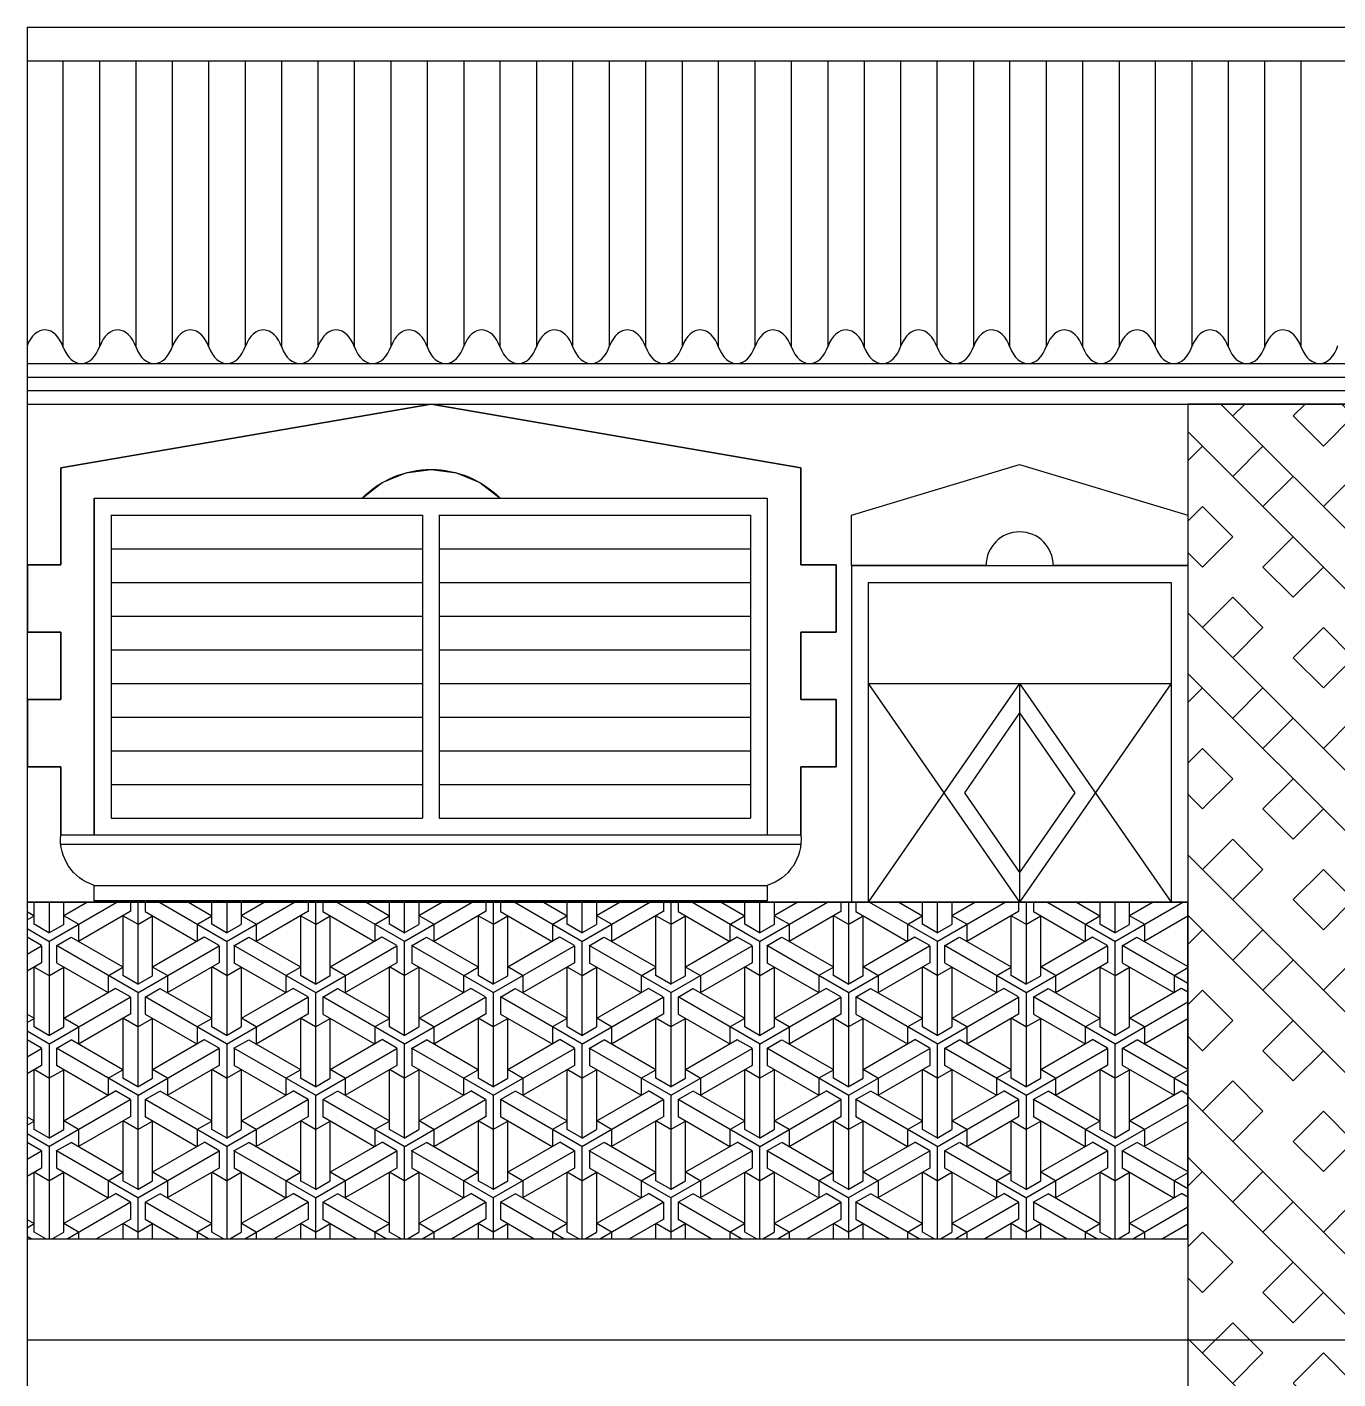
# Model space of a CAD drawing. Extents: x 200 to 603, y 80 to 468.
# Drawn here: x 223.869 to 227.765, y 144.727 to 148.744 of the extents above; entities that cross this region are included whole.
import ezdxf

# ---------------------------------------------------------------- set-up
doc = ezdxf.new("R2010")
doc.units = 0
doc.linetypes.add('CONTINUA', pattern=[0])
doc.layers.get('0').update_dxf_attribs({"linetype": 'CONTINUOUS'})
doc.layers.add('PAREDES', color=6, linetype='CONTINUOUS')

# ---------------------------------------------------------------- blocks, each defined once
blk = doc.blocks.new('REPIVENT')
blk.add_lwpolyline([(277.7919, 159.0843), (277.7919, 158.796), (277.8962, 158.796), (277.8962, 158.596), (277.7919, 158.596), (277.7919, 158.396), (277.8962, 158.396), (277.8962, 158.196), (277.7919, 158.196), (277.7919, 157.9942, -0.353292), (277.6919, 157.8442), (277.6919, 157.7985), (275.6919, 157.7985), (275.6919, 157.8442, -0.353292), (275.5919, 157.9942), (275.5919, 158.196), (275.4933, 158.196), (275.4933, 158.396), (275.5919, 158.396), (275.5919, 158.596), (275.4933, 158.596), (275.4933, 158.796), (275.5919, 158.796), (275.5919, 159.0843), (276.6926, 159.274)], format="xyb", close=True)
blk.add_lwpolyline([(275.6919, 157.9942), (275.6919, 158.9942), (276.4874, 158.9942, -0.416599), (276.8983, 158.994), (277.6919, 158.9942), (277.6919, 157.9942)], format="xyb")
for points in [[(275.5919, 157.9942), (277.7919, 157.9942)], [(275.5921, 157.9661), (277.7917, 157.9661)], [(275.6919, 157.8442), (277.6919, 157.8442)]]:
    blk.add_lwpolyline(points)

msp = doc.modelspace()

# ---------------------------------------------------------------- hatches: boundary and pattern name
h = msp.add_hatch()
h.set_pattern_fill('BOX', scale=0.02, angle=45, style=0)
h.set_pattern_definition([(135, (-8.6389, -10.91374), (-0.3592102, -0.3592102), []), (135, (-8.5491, -10.82393), (-0.3592102, -0.3592102), []), (45, (-8.6389, -10.91374), (-0.3592102, 0.3592102), [-0.127, 0.127]), (45, (-8.7287, -10.82393), (-0.3592102, 0.3592102), [-0.127, 0.127]), (45, (-8.8185, -10.73413), (-0.3592102, 0.3592102), [0.127, -0.127]), (45, (-8.9083, -10.64433), (-0.3592102, 0.3592102), [0.127, -0.127]), (135, (-8.4593, -10.73413), (-0.3592102, -0.3592102), [0.127, -0.127]), (135, (-8.3695, -10.64433), (-0.3592102, -0.3592102), [0.127, -0.127])])
h.paths.add_polyline_path([(227.3191, 147.6236), (227.3191, 142.1436), (230.8691, 142.1436), (230.8691, 143.1436), (228.129, 143.1436), (228.129, 147.6236)])
h = msp.add_hatch()
h.set_pattern_fill('ESCHER', scale=0.01, angle=90, style=0)
h.set_pattern_definition([(150, (-43.46227, -14.4506), (-2.3e-07, -0.3048004), [0.2794, -0.0254]), (270, (-43.46227, -14.4506), (0.263965, 0.1524), [0.2794, -0.0254]), (30, (-43.46227, -14.4506), (-2.3e-07, 0.3048004), [0.2794, -0.0254]), (150, (-43.46227, -14.4252), (-2.3e-07, -0.3048004), [0.0508, -0.254]), (30, (-43.46227, -14.4252), (-2.3e-07, 0.3048004), [0.0508, -0.254]), (150, (-43.48426, -14.4633), (-2.3e-07, -0.3048004), [0.0508, -0.254]), (270, (-43.48426, -14.4633), (0.263965, 0.1524), [0.0508, -0.254]), (30, (-43.44027, -14.4633), (-2.3e-07, 0.3048004), [0.0508, -0.254]), (270, (-43.44027, -14.4633), (0.263965, 0.1524), [0.0508, -0.254]), (150, (-43.46227, -14.5522), (-2.3e-07, -0.3048004), [0.0508, -0.254]), (30, (-43.46227, -14.5522), (-2.3e-07, 0.3048004), [0.0508, -0.254]), (150, (-43.37428, -14.3998), (-2.3e-07, -0.3048004), [0.0508, -0.254]), (270, (-43.37428, -14.3998), (0.263965, 0.1524), [0.0508, -0.254]), (30, (-43.55025, -14.3998), (-2.3e-07, 0.3048004), [0.0508, -0.254]), (270, (-43.55025, -14.3998), (0.263965, 0.1524), [0.0508, -0.254]), (90, (-43.50626, -14.3998), (-0.263965, -0.1524), [0.1778, -0.127]), (90, (-43.41827, -14.3998), (-0.263965, -0.1524), [0.1778, -0.127]), (210, (-43.52826, -14.4379), (2.3e-07, -0.3048004), [0.1778, -0.127]), (210, (-43.48426, -14.5141), (2.3e-07, -0.3048004), [0.1778, -0.127]), (330, (-43.44027, -14.5141), (0.26396477, 0.1524004), [0.1778, -0.127]), (330, (-43.39627, -14.4379), (0.26396477, 0.1524004), [0.1778, -0.127])])
h.paths.add_polyline_path([(223.8691, 146.1436), (223.8691, 145.1436), (227.3191, 145.1436), (227.3191, 146.1436)])

# ---------------------------------------------------------------- linework, layer by layer
at = {"color": 7, "linetype": 'CONTINUA', "ltscale": 0.02}
for p, q in [((223.8691, 148.7436), (230.8691, 148.7436)), ((223.8691, 148.6436), (230.8691, 148.6436)), ((223.8691, 147.7436), (230.8691, 147.7436)), ((223.8691, 147.7036), (230.8691, 147.7036)), ((223.8691, 147.6636), (230.8691, 147.6636)), ((223.8691, 147.6236), (230.8691, 147.6236)), ((224.0691, 147.3436), (226.0691, 147.3436)), ((224.1191, 147.2936), (225.0441, 147.2936)), ((225.0941, 147.2936), (226.0191, 147.2936)), ((224.1191, 147.1936), (225.0441, 147.1936)), ((225.0941, 147.1936), (226.0191, 147.1936)), ((226.3191, 147.1436), (227.3191, 147.1436)), ((224.1191, 147.0936), (225.0441, 147.0936)), ((225.0941, 147.0936), (226.0191, 147.0936)), ((226.3691, 147.0936), (227.2691, 147.0936)), ((224.1191, 146.9936), (225.0441, 146.9936)), ((225.0941, 146.9936), (226.0191, 146.9936)), ((224.1191, 146.8936), (225.0441, 146.8936)), ((225.0941, 146.8936), (226.0191, 146.8936)), ((224.1191, 146.7936), (225.0441, 146.7936)), ((225.0941, 146.7936), (226.0191, 146.7936)), ((226.3691, 146.7936), (227.2691, 146.7936)), ((224.1191, 146.6936), (225.0441, 146.6936)), ((225.0941, 146.6936), (226.0191, 146.6936)), ((224.1191, 146.5936), (225.0441, 146.5936)), ((225.0941, 146.5936), (226.0191, 146.5936)), ((224.1191, 146.4936), (225.0441, 146.4936)), ((225.0941, 146.4936), (226.0191, 146.4936)), ((224.1191, 146.3936), (225.0441, 146.3936)), ((225.0941, 146.3936), (226.0191, 146.3936)), ((224.0691, 146.3436), (226.0691, 146.3436)), ((223.8691, 146.1436), (227.3191, 146.1436)), ((226.3691, 146.1436), (227.2691, 146.1436)), ((223.8691, 144.8436), (230.8691, 144.8436))]:
    msp.add_line(p, q, dxfattribs=at)
at = {"color": 7}
for p, q in [((223.8691, 148.7436), (223.8691, 141.9436)), ((223.9767, 147.7923), (223.9767, 148.6436)), ((224.0853, 147.7959), (224.0853, 148.6436)), ((224.1931, 147.7923), (224.1931, 148.6436)), ((224.3016, 147.7956), (224.3016, 148.6436)), ((224.4095, 147.7923), (224.4095, 148.6436)), ((224.5182, 147.7959), (224.5182, 148.6436)), ((224.626, 147.7923), (224.626, 148.6436)), ((224.7348, 147.7965), (224.7348, 148.6436)), ((224.8424, 147.7923), (224.8424, 148.6436)), ((224.951, 147.7959), (224.951, 148.6436)), ((225.0588, 147.7923), (225.0588, 148.6436)), ((225.1679, 147.7972), (225.1679, 148.6436)), ((225.2752, 147.7923), (225.2752, 148.6436)), ((225.3838, 147.7959), (225.3838, 148.6436)), ((225.4916, 147.7923), (225.4916, 148.6436)), ((225.6005, 147.7965), (225.6005, 148.6436)), ((225.708, 147.7923), (225.708, 148.6436)), ((225.8167, 147.7959), (225.8167, 148.6436)), ((225.9245, 147.7923), (225.9245, 148.6436)), ((226.033, 147.7956), (226.033, 148.6433)), ((226.141, 147.7923), (226.141, 148.6436)), ((226.2496, 147.7959), (226.2496, 148.6436)), ((226.3575, 147.7923), (226.3575, 148.6436)), ((226.4663, 147.7965), (226.4663, 148.6436)), ((226.5739, 147.7923), (226.5739, 148.6436)), ((226.6825, 147.7959), (226.6825, 148.6436)), ((226.7903, 147.7923), (226.7903, 148.6436)), ((226.8988, 147.7956), (226.8988, 148.6436)), ((227.0068, 147.7923), (227.0068, 148.6436)), ((227.1154, 147.7959), (227.1154, 148.6436)), ((227.2232, 147.7923), (227.2232, 148.6436)), ((227.332, 147.7965), (227.332, 148.6436)), ((227.4396, 147.7923), (227.4396, 148.6436)), ((227.5482, 147.7959), (227.5482, 148.6436)), ((227.656, 147.7923), (227.656, 148.6436)), ((227.3191, 147.6236), (227.3191, 142.3436)), ((224.0691, 147.3436), (224.0691, 146.3436)), ((226.0691, 147.3436), (226.0691, 146.3436)), ((224.1191, 147.2936), (224.1191, 146.3936)), ((225.0441, 147.2936), (225.0441, 146.3936)), ((225.0941, 147.2936), (225.0941, 146.3936)), ((226.0191, 147.2936), (226.0191, 146.3936)), ((226.3191, 147.1436), (226.3191, 146.1436)), ((226.3691, 147.0936), (226.3691, 146.1436)), ((227.2691, 147.0936), (227.2691, 146.1436)), ((226.3691, 146.7936), (226.8191, 146.1436)), ((226.8191, 146.7936), (226.3691, 146.1436)), ((227.2691, 146.7936), (226.8191, 146.1436)), ((226.8191, 146.7936), (227.2691, 146.1436)), ((226.8191, 146.7936), (226.8191, 146.1436)), ((226.8191, 146.7057), (226.6549, 146.4686)), ((226.8191, 146.7057), (226.9833, 146.4686)), ((226.6549, 146.4686), (226.8191, 146.2314)), ((226.9833, 146.4686), (226.8191, 146.2314))]:
    msp.add_line(p, q, dxfattribs=at)
msp.add_lwpolyline([(224.8646, 147.3436), (224.9246, 147.3901), (224.9948, 147.4191), (225.0701, 147.4291), (225.1454, 147.4191), (225.2148, 147.3901), (225.2755, 147.3434), (226.0691, 147.3436), (226.0691, 146.3436), (226.1691, 146.3436), (226.1691, 146.5454), (226.2734, 146.5454), (226.2734, 146.7454), (226.1691, 146.7454), (226.1691, 146.9454), (226.2734, 146.9454), (226.2734, 147.1454), (226.1691, 147.1454), (226.1691, 147.4337), (225.0698, 147.6234), (223.9691, 147.4337), (223.9691, 147.1454), (223.8705, 147.1454), (223.8705, 146.9454), (223.9691, 146.9454), (223.9691, 146.7454), (223.8705, 146.7454), (223.8705, 146.5454), (223.9691, 146.5454), (223.9691, 146.3436), (224.0691, 146.3436), (224.0691, 147.3436)], close=True, dxfattribs=at)
msp.add_lwpolyline([(227.3191, 147.2936), (227.3191, 147.1436), (226.9191, 147.1436, 1), (226.7191, 147.1436), (226.3191, 147.1436), (226.3191, 147.2936), (226.8191, 147.4436)], format="xyb", close=True, dxfattribs=at)
for centre, start_param, end_param in [((223.9221, 147.7436), -1.061154, 1.012858), ((224.1385, 147.7436), -1.061154, 1.020035), ((224.355, 147.7436), -1.061154, 1.023385), ((224.5714, 147.7436), -1.061154, 1.020035), ((224.7878, 147.7436), -1.061154, 1.012858), ((225.0043, 147.7436), -1.061154, 1.020035), ((225.2206, 147.7436), -1.061154, 1.004612), ((225.4371, 147.7436), -1.061154, 1.020035), ((225.6535, 147.7436), -1.061154, 1.012858), ((225.8699, 147.7436), -1.061154, 1.020035), ((226.0864, 147.7436), -1.061154, 1.023385), ((226.3029, 147.7436), -1.061154, 1.020035), ((226.5193, 147.7436), -1.061154, 1.012858), ((226.7358, 147.7436), -1.061154, 1.020035), ((226.9522, 147.7436), -1.061154, 1.023385), ((227.1686, 147.7436), -1.061154, 1.020035), ((227.3851, 147.7436), -1.061154, 1.012858), ((227.6015, 147.7436), -1.061154, 1.020035), ((224.0303, 147.8436), 2.108463, 4.215536), ((224.2468, 147.8436), 2.108463, 4.212282), ((224.4632, 147.8436), 2.108463, 4.215536), ((224.6797, 147.8436), 2.108463, 4.222465), ((224.8961, 147.8436), 2.108463, 4.215536), ((225.1125, 147.8436), 2.108463, 4.230356), ((225.3289, 147.8436), 2.108463, 4.215536), ((225.5453, 147.8436), 2.108463, 4.222465), ((225.7617, 147.8436), 2.108463, 4.215536), ((225.9782, 147.8436), 2.108463, 4.212282), ((226.1947, 147.8436), 2.108463, 4.215536), ((226.4111, 147.8436), 2.108463, 4.222465), ((226.6276, 147.8436), 2.108463, 4.215536), ((226.844, 147.8436), 2.108463, 4.212282), ((227.0604, 147.8436), 2.108463, 4.215536), ((227.2769, 147.8436), 2.108463, 4.222465), ((227.4933, 147.8436), 2.108463, 4.215536), ((227.7097, 147.8436), 2.108463, 4.230356)]:
    msp.add_ellipse(centre, major_axis=(0, 0.1), ratio=0.625, start_param=start_param, end_param=end_param, dxfattribs=at)
at = {"layer": 'PAREDES', "color": 7}
for points in [[(227.3191, 147.6236), (227.3191, 142.1436), (230.8691, 142.1436), (230.8691, 143.1436), (228.129, 143.1436), (228.129, 147.6236)], [(223.8691, 146.1436), (223.8691, 145.1436), (227.3191, 145.1436), (227.3191, 146.1436)]]:
    msp.add_lwpolyline(points, close=True, dxfattribs=at)

# ---------------------------------------------------------------- block references
at = {"color": 7}
msp.add_blockref('REPIVENT', (-51.6228, -11.6506), dxfattribs=at)

doc.saveas('drawing.dxf')
